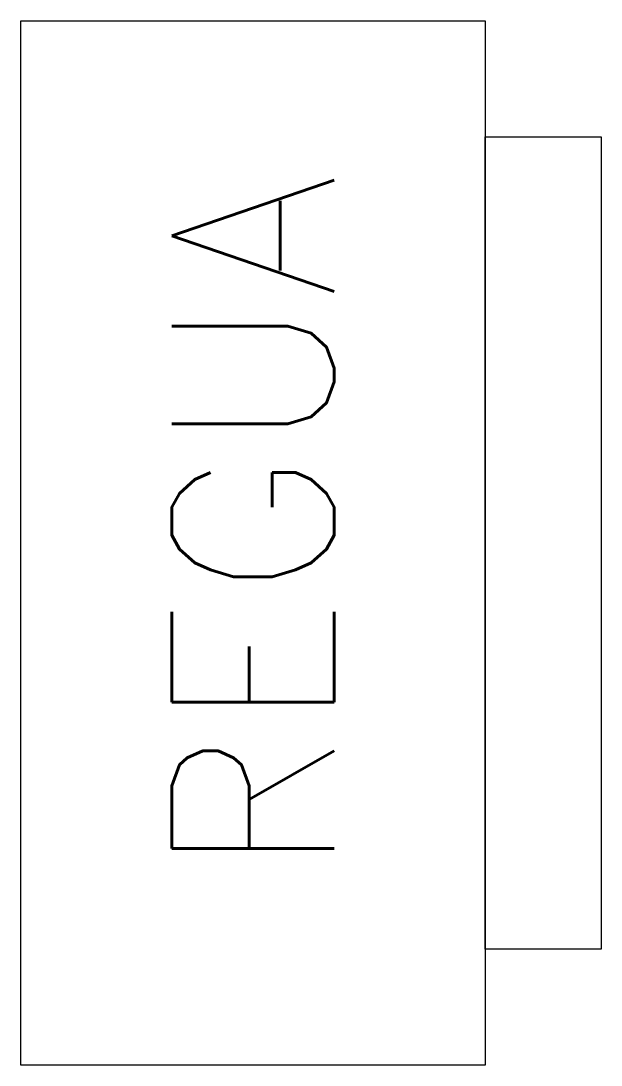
# Model space of a CAD drawing. Header units: millimetres. Extents: x 200 to 210, y 185.7 to 203.7.
import ezdxf
from ezdxf.enums import TextEntityAlignment as Align

# ---------------------------------------------------------------- set-up
doc = ezdxf.new("R2010")
doc.units = ezdxf.units.MM
doc.header["$MEASUREMENT"] = 0
doc.layers.get('0').update_dxf_attribs({"linetype": 'CONTINUOUS'})
doc.styles.add('ROMANS', font='romans')

msp = doc.modelspace()

# ---------------------------------------------------------------- linework, layer by layer
at = {"color": 4}
for points in [[(200, 185.684), (200, 203.684), (208, 203.684), (208, 185.684)], [(208, 187.684), (208, 201.684), (210, 201.684), (210, 187.684)]]:
    msp.add_lwpolyline(points, close=True, dxfattribs=at)

# ---------------------------------------------------------------- texts
at = {"color": 3, "style": 'ROMANS'}
msp.add_attdef('REGUA', text='', height=2.8, rotation=90, dxfattribs=at).set_placement((204, 195), align=Align.MIDDLE_CENTER)

doc.saveas('drawing.dxf')
